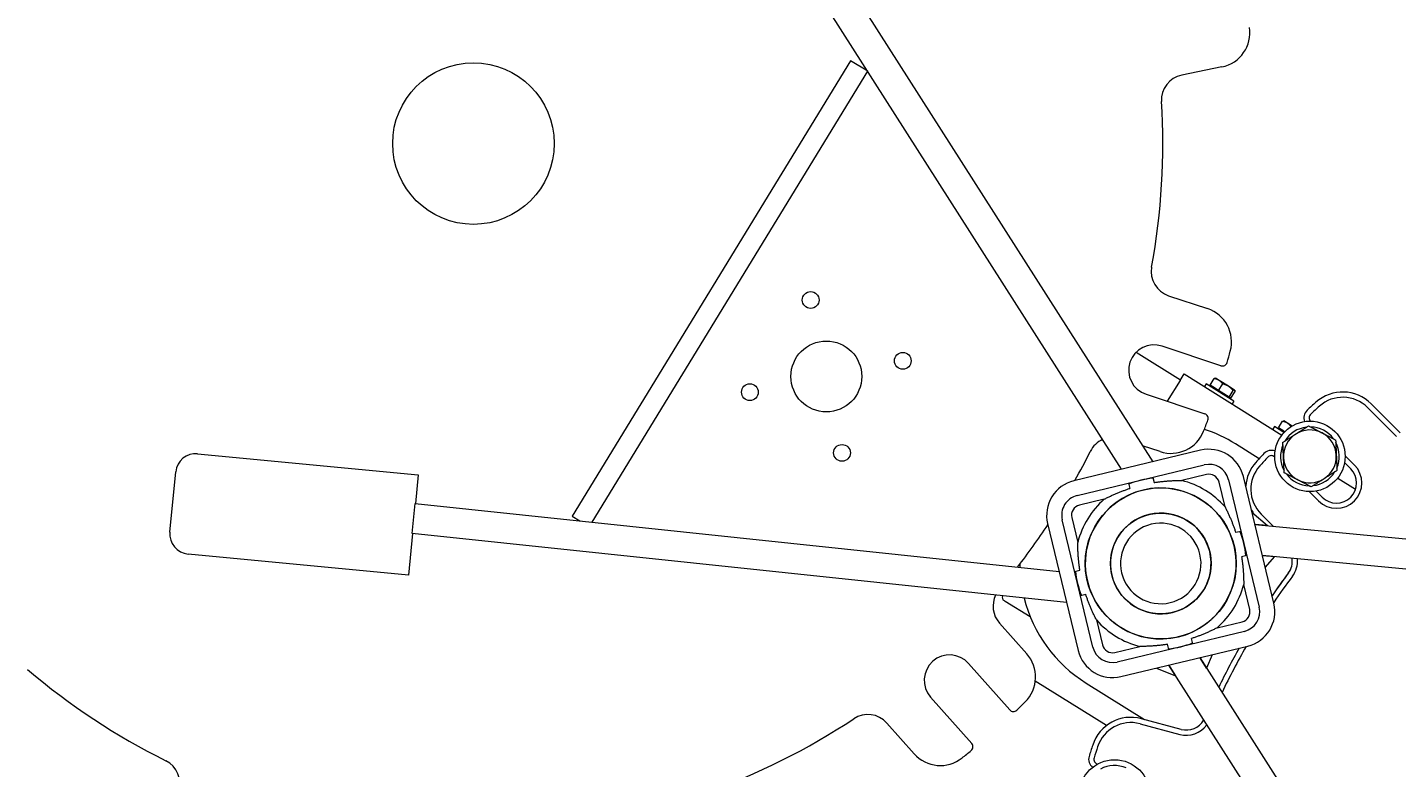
# Model space of a CAD drawing. Header units: inches. Extents: x 17 to 469, y 7 to 301.
# Drawn here: x 46.16 to 80.17, y 236.05 to 254.43 of the extents above; entities that cross this region are included whole.
import ezdxf

# ---------------------------------------------------------------- set-up
doc = ezdxf.new("R2010")
doc.units = ezdxf.units.IN
doc.header["$LTSCALE"] = 14
doc.header["$MEASUREMENT"] = 0
doc.layers.add('Dimension (ANSI)', color=7, linetype='Continuous', lineweight=25)
doc.layers.add('Visible', color=7, linetype='Continuous', lineweight=18)
doc.styles.add('MEMCOR Medium', font='arial.ttf')
doc.dimstyles.new('Default (ANSI)', dxfattribs={"dimscale": 14, "dimtxt": 0.15, "dimasz": 0.098425, "dimexe": 0.125, "dimexo": 0.0625, "dimgap": 0.031496, "dimtad": 0, "dimtih": 1, "dimtoh": 1, "dimdec": 4, "dimrnd": 1e-08, "dimzin": 3, "dimdsep": 46, "dimlunit": 5, "dimtxsty": 'MEMCOR Medium', "dimcen": 0.09, "dimdle": 0.393701, "dimclrd": 256, "dimclre": 256, "dimclrt": 256, "dimadec": 0, "dimazin": 1, "dimtfac": 0.8, "dimtofl": 0, "dimtmove": 0, "dimatfit": 3, "dimfxl": 1, "dimfrac": 1, "dimtolj": 1, "dimtzin": 4, "dimlwd": -1, "dimlwe": -1, "dimarcsym": 0})

# ---------------------------------------------------------------- blocks, each defined once
blk = doc.blocks.new('*D28')
at = {"layer": 'Defpoints', "color": 0, "transparency": 16777216}
for p in [(90.587, 277.658), (74.308, 241.12)]:
    blk.add_point(p, dxfattribs=at)
at = {"layer": 'Dimension (ANSI)', "transparency": 16777216}
for p, q in [((94.781, 287.071), (91.148, 278.917)), ((96.633, 287.071), (94.781, 287.071))]:
    blk.add_line(p, q, dxfattribs=at)
blk.add_solid([(90.938, 279.01), (91.358, 278.823), (90.587, 277.658)], dxfattribs=at)
at = {"layer": 'Dimension (ANSI)', "transparency": 16777216, "char_height": 2.1, "attachment_point": 4, "style": 'MEMCOR Medium'}
for s, insert in [('\\A1; \\fArial|b0|i0;R40 in', (115.157, 288.584)), ('\\A1;[R1016.0 mm]{\\P\\fArial|b0|i0;RADIAL CLEARANCE REQUIRED}', (97.074, 283.726))]:
    blk.add_mtext(s, dxfattribs=dict(at, insert=insert))

msp = doc.modelspace()

# ---------------------------------------------------------------- linework, layer by layer
at = {"layer": 'Visible'}
for p, q in [((65.636363, 256.919324), (74.107861, 243.643746)), ((73.336702, 243.457995), (65.004123, 256.515875)), ((66.605758, 253.598702), (59.691138, 242.296024)), ((60.185514, 242.14602), (67.032215, 253.337676)), ((67.032076, 253.337894), (66.605758, 253.598702)), ((75.828307, 253.447335), (74.829036, 253.242415)), ((74.502746, 247.768207), (75.470599, 247.446037)), ((73.699087, 246.365841), (74.798068, 245.679122)), ((75.802293, 246.028733), (74.340668, 246.515265)), ((74.789734, 245.665785), (74.464898, 245.14594)), ((74.789734, 245.665785), (74.889115, 245.824828)), ((74.889115, 245.824828), (77.315844, 244.308439)), ((75.435249, 245.5779), (75.392855, 245.510056)), ((76.123864, 245.147605), (75.435249, 245.5779)), ((75.534385, 245.545436), (75.636608, 245.709027)), ((75.639921, 245.47949), (75.534385, 245.545436)), ((75.554505, 245.532864), (75.541255, 245.51166)), ((75.670027, 245.717739), (75.665117, 245.71791)), ((75.755444, 245.664364), (75.670027, 245.717739)), ((75.745458, 245.413544), (75.84768, 245.577134)), ((75.990191, 245.517678), (75.755444, 245.664364)), ((76.143076, 245.422145), (75.990191, 245.517678)), ((73.942719, 245.319758), (75.404344, 244.833226)), ((75.745458, 245.413544), (75.639921, 245.47949)), ((75.874669, 245.332804), (75.745458, 245.413544)), ((76.003879, 245.252064), (75.874669, 245.332804)), ((76.003879, 245.252064), (76.106102, 245.415654)), ((76.027553, 245.237271), (76.003879, 245.252064)), ((76.031108, 245.23505), (76.017858, 245.213845)), ((76.051228, 245.222477), (76.027553, 245.237271)), ((76.051228, 245.222477), (76.15345, 245.386068)), ((76.14663, 245.419924), (76.143076, 245.422145)), ((76.14663, 245.419924), (76.148937, 245.415586)), ((76.123864, 245.147605), (76.08147, 245.079761)), ((79.444017, 244.991474), (80.165313, 244.270178)), ((80.257237, 244.362102), (79.535941, 245.083398)), ((77.131345, 244.518061), (77.088951, 244.450217)), ((77.367659, 244.370395), (77.131345, 244.518061)), ((77.230481, 244.485598), (77.332704, 244.649188)), ((77.336018, 244.419651), (77.230481, 244.485598)), ((77.366123, 244.6579), (77.361213, 244.658072)), ((77.45154, 244.604526), (77.366123, 244.6579)), ((77.567378, 244.532143), (77.45154, 244.604526)), ((78.028344, 244.653522), (78.028144, 244.653722)), ((77.250601, 244.473026), (77.237351, 244.451821)), ((77.38518, 244.388931), (77.336018, 244.419651)), ((50.390454, 243.84333), (55.865528, 243.32029)), ((50.390454, 243.84333), (55.865528, 243.32029)), ((75.297341, 243.93026), (72.147431, 243.171531)), ((74.289386, 243.897469), (73.85333, 244.04262)), ((76.751953, 243.720273), (76.162542, 244.088578)), ((72.230386, 242.805788), (75.390018, 243.566858)), ((77.13719, 243.762767), (77.13739, 243.762567)), ((78.873547, 243.624471), (79.0255, 243.472518)), ((79.117424, 243.564442), (78.887093, 243.794773)), ((49.702524, 241.899943), (49.845171, 243.393145)), ((49.702524, 241.899943), (49.845171, 243.393145)), ((55.865528, 243.32029), (55.797636, 242.609614)), ((55.865528, 243.32029), (55.797636, 242.609614)), ((74.10926, 243.258358), (74.140713, 243.127779)), ((75.447391, 243.32867), (74.8306, 243.180102)), ((75.903583, 242.523684), (75.755015, 243.140475)), ((75.993203, 243.197848), (76.754273, 240.038217)), ((77.117675, 240.130894), (76.358946, 243.280803)), ((78.626488, 243.385132), (78.620165, 243.388418)), ((78.701679, 243.239875), (79.146619, 242.961846)), ((73.511144, 243.114288), (73.542596, 242.983709)), ((77.996139, 242.903818), (78.22647, 242.673487)), ((78.318394, 242.765411), (78.166441, 242.917364)), ((55.716745, 241.863987), (55.794544, 242.609941)), ((55.794544, 242.609941), (71.784463, 240.920551)), ((72.90455, 242.716168), (72.287759, 242.5676)), ((59.691138, 242.296024), (59.88432, 242.177842)), ((71.497975, 242.109926), (72.256703, 238.960016)), ((72.622447, 239.042971), (71.861377, 242.202603)), ((72.099564, 242.259976), (72.248133, 241.643184)), ((76.57228, 242.395134), (76.956544, 242.061605)), ((77.098266, 242.048066), (76.799438, 242.346894)), ((55.726309, 241.862978), (55.627782, 240.83162)), ((55.726309, 241.862978), (55.627782, 240.83162)), ((71.970215, 240.149391), (55.716745, 241.863987)), ((76.301703, 241.917091), (76.171124, 241.885638)), ((76.64546, 242.091324), (92.322333, 240.593693)), ((76.956544, 242.061605), (76.64546, 242.091324)), ((55.627782, 240.83162), (50.152709, 241.35466)), ((55.627782, 240.83162), (50.152709, 241.35466)), ((76.445773, 241.318974), (76.315194, 241.287521)), ((92.251009, 239.847092), (76.831212, 241.320164)), ((76.831212, 241.320164), (77.142295, 241.290446)), ((76.904392, 241.016353), (77.142295, 241.290446)), ((70.805252, 241.024008), (70.80899, 241.030118)), ((72.169877, 240.921845), (72.300455, 240.953298)), ((76.516085, 239.980844), (76.367517, 240.597635)), ((70.416358, 240.196697), (70.446613, 240.178189)), ((71.066996, 239.798658), (70.446613, 240.178189)), ((72.313947, 240.323728), (72.444526, 240.355181)), ((70.301853, 239.641981), (70.978954, 238.879047)), ((72.712066, 239.717135), (72.860635, 239.100344)), ((76.385264, 239.435032), (73.225632, 238.673962)), ((75.711099, 239.524651), (76.327891, 239.67322)), ((73.168259, 238.912149), (73.78505, 239.060718)), ((73.318309, 238.31056), (76.468218, 239.069288)), ((74.506389, 238.982462), (74.474936, 239.11304)), ((75.104506, 239.126532), (75.073053, 239.257111)), ((75.278843, 238.7828), (83.611422, 225.72492)), ((75.446947, 238.519366), (75.278843, 238.7828)), ((75.582654, 238.85598), (75.446947, 238.519366)), ((70.557557, 237.485778), (69.535018, 238.63794)), ((74.203873, 238.523868), (74.675788, 238.333614)), ((82.979182, 225.32147), (74.507684, 238.597048)), ((74.507684, 238.597048), (74.675788, 238.333614)), ((72.962752, 237.095854), (71.192543, 238.202004)), ((72.453107, 238.152241), (73.904732, 237.245166)), ((68.592631, 237.801575), (69.615169, 236.649413)), ((68.181709, 236.396504), (67.504608, 237.159438)), ((73.793464, 237.140394), (74.778772, 236.876382)), ((74.812418, 237.001952), (73.82711, 237.265965)), ((72.736431, 236.139883), (72.736157, 236.139956))]:
    msp.add_line(p, q, dxfattribs=at)
for centre, radius in [((74.307825, 241.12041), 40), ((57.238555, 251.544067), 2.005), ((65.614159, 247.660331), 0.2085), ((66.003355, 245.762295), 0.88), ((67.901346, 246.15158), 0.2085), ((64.105318, 245.373099), 0.2085), ((78.012242, 243.77867), 0.875), ((66.392506, 243.864348), 0.2085), ((74.307825, 241.12041), 1.875), ((74.307825, 241.12041), 1.25), ((73.159911, 235.374188), 0.875)]:
    msp.add_circle(centre, radius, dxfattribs=at)
for centre, radius, start, end in [((75.653534, 254.299599), 0.87, 281.5889217, 8.510331), ((74.955595, 252.625258), 0.63, 101.5889217, 183.4921719), ((57.238555, 251.544067), 17.12, 349.6856714, 3.4921719), ((74.70172, 248.365961), 0.63, 169.6856714, 251.5889217), ((75.195825, 246.620568), 0.87, 344.6675123, 71.5889217), ((74.141693, 245.917511), 0.63, 71.5889217, 251.5889217), ((57.238555, 251.544067), 19.49, 343.80795, 344.6675123), ((75.840193, 246.142591), 0.12, 251.5889217, 343.80795), ((78.828834, 244.376291), 1, 45, 131.9214093), ((78.828834, 244.376291), 0.87, 45, 131.9214093), ((75.366444, 244.719368), 0.12, 339.3698933, 71.5889217), ((78.112997, 244.738575), 0.25, 132.7809716, 202.2613125), ((91.269054, 230.521857), 19.62, 131.9214093, 132.7809716), ((78.112997, 244.738575), 0.12, 132.7809716, 225), ((91.269054, 230.521857), 19.49, 131.9214093, 132.7809716), ((57.238555, 251.544067), 19.49, 338.510331, 339.3698933), ((78.012242, 243.77867), 0.7295, 96.6021669, 148.4838842), ((78.012242, 243.77867), 0.7295, 36.6021669, 88.4838842), ((73.122558, 243.621886), 0.63, 114.1130572, 153.4921719), ((74.56416, 244.722938), 0.87, 251.5889217, 338.510331), ((74.307825, 241.12041), 3.5, 58, 71.9709573), ((78.012242, 243.77867), 0.656, 122.5430255, 182.5430255), ((78.012242, 243.77867), 0.656, 62.5430255, 122.5430255), ((78.012242, 243.77867), 0.656, 2.5430255, 62.5430255), ((50.342905, 243.345596), 0.5, 84.5430255, 174.5430255), ((50.342905, 243.345596), 0.5, 84.5430255, 174.5430255), ((57.238555, 251.544067), 17.12, 330.7476304, 333.4921719), ((75.503415, 243.074729), 0.88, 13.5430255, 103.5430255), ((91.269054, 230.521857), 19.62, 137.2190284, 138.0785907), ((77.052337, 243.677915), 0.25, 67.7386875, 137.2190284), ((78.012242, 243.77867), 0.7295, 156.6021669, 208.4838842), ((78.012242, 243.77867), 0.656, 302.5430255, 2.5430255), ((78.012242, 243.77867), 0.7295, 336.6021669, 28.4838842), ((75.507106, 243.080761), 0.5, 13.5430255, 103.5430255), ((77.414621, 242.962077), 1, 138.0785907, 175.6595059), ((77.414621, 242.962077), 0.87, 138.0785907, 225), ((91.269054, 230.521857), 19.49, 137.2190284, 138.0785907), ((77.052337, 243.677915), 0.12, 45, 137.2190284), ((78.012242, 243.77867), 0.656, 182.5430255, 242.5430255), ((78.671947, 243.118965), 0.63, 225, 45), ((78.671947, 243.118965), 0.5, 225, 45), ((72.353506, 242.316), 0.88, 103.5430255, 193.5430255), ((74.307825, 241.12041), 2.125, 95.219732, 111.866319), ((74.307825, 241.12041), 2.125, 41.3276767, 75.7583743), ((75.507106, 243.080761), 0.255, 13.5430255, 103.5430255), ((78.012242, 243.77867), 0.7295, 216.6021669, 268.4838842), ((78.012242, 243.77867), 0.656, 242.5430255, 302.5430255), ((78.012242, 243.77867), 0.7295, 276.6021669, 327.3529514), ((78.012242, 243.77867), 0.7295, 327.3529514, 328.4838842), ((72.347474, 242.31969), 0.5, 103.5430255, 193.5430255), ((74.307825, 241.12041), 1.875, 13.5430255, 193.5430255), ((72.347474, 242.31969), 0.255, 103.5430255, 193.5430255), ((74.307825, 241.12041), 2.125, 131.3276767, 165.7583743), ((74.307825, 241.12041), 1.25, 13.5430255, 193.5430255), ((74.307825, 241.12041), 1, 13.5430255, 193.5430255), ((77.414621, 242.962077), 1, 211.4265451, 217.6525531), ((50.200258, 241.852394), 0.5, 174.5430255, 264.5430255), ((50.200258, 241.852394), 0.5, 174.5430255, 264.5430255), ((57.238555, 251.544067), 17.12, 322.1101356, 326.4418441), ((74.307825, 241.12041), 2.125, 5.219732, 21.866319), ((74.307825, 241.12041), 1.875, 193.5430255, 13.5430255), ((74.307825, 241.12041), 3.5, 180.24779, 181.5850889), ((74.307825, 241.12041), 1.25, 193.5430255, 13.5430255), ((74.307825, 241.12041), 1, 193.5430255, 13.5430255), ((77.075256, 241.180122), 0.5, 323.0967498, 7.9813758), ((77.075256, 241.180122), 0.63, 323.0967498, 5.1717218), ((74.307825, 241.12041), 2.125, 185.219732, 201.866319), ((91.269054, 230.521857), 17.250212, 143.0490654, 145.3869877), ((91.269054, 230.521857), 17.25, 143.0967498, 145.3876186), ((91.269054, 230.521857), 17.12, 143.0967498, 145.7784252), ((74.307825, 241.12041), 2.125, 311.3276767, 345.7583743), ((70.773046, 240.060164), 0.63, 154.088745, 221.5889217), ((70.468544, 240.282001), 0.1, 159.1091013, 238.5430255), ((74.307825, 241.12041), 3.5, 194.2191255, 238), ((76.262144, 239.924819), 0.88, 283.5430255, 13.5430255), ((76.268176, 239.921129), 0.255, 283.5430255, 13.5430255), ((76.268176, 239.921129), 0.5, 283.5430255, 13.5430255), ((74.307825, 241.12041), 2.125, 221.3276767, 255.7583743), ((73.108544, 239.160059), 0.5, 193.5430255, 283.5430255), ((73.108544, 239.160059), 0.255, 193.5430255, 283.5430255), ((74.307825, 241.12041), 2.125, 275.219732, 291.866319), ((91.269054, 230.521857), 17.12, 150.0839519, 154.3991034), ((69.063824, 238.219758), 0.63, 41.5889217, 221.5889217), ((70.328258, 238.301557), 0.87, 314.6675123, 41.5889217), ((73.112234, 239.166091), 0.88, 193.5430255, 283.5430255), ((91.269054, 230.521857), 17.250212, 150.4924101, 154.1307491), ((91.269054, 230.521857), 17.25, 150.4917519, 154.1311824), ((57.238555, 251.544067), 17.12, 229.6856714, 243.4921719), ((57.238555, 251.544067), 19.49, 313.80795, 314.6675123), ((67.033414, 236.741256), 0.63, 41.5889217, 123.4921719), ((70.647308, 237.565432), 0.12, 221.5889217, 313.80795), ((57.238555, 251.544067), 17.12, 289.6856714, 303.4921719), ((73.568291, 236.300039), 1, 75, 161.9214093), ((73.568291, 236.300039), 0.87, 75, 161.9214093), ((74.941828, 237.484915), 0.63, 255, 324.1778936), ((74.941828, 237.484915), 0.5, 255, 330.2241148), ((68.832405, 236.973994), 0.87, 221.5889217, 308.510331), ((57.238555, 251.544067), 19.49, 308.510331, 309.3698933), ((69.525418, 236.56976), 0.12, 309.3698933, 41.5889217), ((72.767216, 236.255867), 0.25, 162.7809716, 232.2613125), ((91.269054, 230.521857), 19.62, 161.9214093, 162.7809716), ((91.269054, 230.521857), 19.49, 161.9214093, 162.7809716), ((49.316373, 235.660065), 0.63, 341.5889217, 63.4921719), ((72.767216, 236.255867), 0.12, 162.7809716, 255), ((73.159911, 235.374188), 0.7295, 66.6021669, 118.4838842)]:
    msp.add_arc(centre, radius, start, end, dxfattribs=at)
for points, weights in [([(75.636608, 245.709027), (75.654606, 245.718277), (75.665117, 245.71791)], [1, 1.02598369096, 1.01639078455]), ([(75.755444, 245.664364), (75.706464, 245.69497), (75.636608, 245.709027)], [1, 1.0379548493, 1]), ([(75.84768, 245.577134), (75.804423, 245.633759), (75.755444, 245.664364)], [1, 1.0379548493, 1]), ([(75.990191, 245.517678), (75.930224, 245.55515), (75.84768, 245.577134)], [1, 1.0379548493, 1]), ([(76.106102, 245.415654), (76.050158, 245.480207), (75.990191, 245.517678)], [1, 1.0379548493, 1]), ([(76.143076, 245.422145), (76.132089, 245.429011), (76.106102, 245.415654)], [1, 1.0379548493, 1]), ([(76.15345, 245.386068), (76.154063, 245.415279), (76.143076, 245.422145)], [1, 1.0379548493, 1]), ([(77.332704, 244.649188), (77.350702, 244.658439), (77.361213, 244.658072)], [1, 1.02598369096, 1.01639078455]), ([(77.45154, 244.604526), (77.40256, 244.635132), (77.332704, 244.649188)], [1, 1.0379548493, 1]), ([(77.543568, 244.517568), (77.50041, 244.573989), (77.45154, 244.604526)], [1.00017584216, 1.03786672361, 1]), ([(77.659358, 244.33167), (77.807534, 244.426225), (77.978632, 244.535408)], [1, 1.0379548493, 1]), ([(77.978632, 244.535408), (78.158737, 244.441823), (78.314712, 244.360776)], [1, 1.0379548493, 1]), ([(77.340083, 244.127932), (77.511182, 244.237115), (77.659358, 244.33167)], [1, 1.0379548493, 1]), ([(78.314712, 244.360776), (78.470687, 244.27973), (78.650791, 244.186145)], [1, 1.0379548493, 1]), ([(78.650791, 244.186145), (78.659796, 243.983378), (78.667596, 243.807776)], [1, 1.0379548493, 1]), ([(77.356888, 243.749564), (77.349089, 243.925165), (77.340083, 244.127932)], [1, 1.0379548493, 1]), ([(78.667596, 243.807776), (78.675395, 243.632175), (78.6844, 243.429408)], [1, 1.0379548493, 1]), ([(77.373692, 243.371195), (77.364687, 243.573962), (77.356888, 243.749564)], [1, 1.0379548493, 1]), ([(77.709771, 243.196564), (77.553797, 243.27761), (77.373692, 243.371195)], [1, 1.0379548493, 1]), ([(78.045851, 243.021932), (77.865746, 243.115517), (77.709771, 243.196564)], [1, 1.0379548493, 1]), ([(78.365125, 243.22567), (78.21695, 243.131115), (78.045851, 243.021932)], [1, 1.0379548493, 1]), ([(78.6844, 243.429408), (78.513301, 243.320225), (78.365125, 243.22567)], [1, 1.0379548493, 1])]:
    msp.add_rational_spline(points, weights, degree=2, dxfattribs=at)
for points in [[(74.140713, 243.127779), (74.478838, 243.182246), (74.8306, 243.180102)], [(72.90455, 242.716168), (73.216755, 242.878245), (73.542596, 242.983709)], [(75.903583, 242.523684), (76.06566, 242.211479), (76.171124, 241.885638)], [(72.300455, 240.953298), (72.245988, 241.291423), (72.248133, 241.643184)], [(76.315194, 241.287521), (76.369661, 240.949396), (76.367517, 240.597635)], [(72.712066, 239.717135), (72.54999, 240.02934), (72.444526, 240.355181)], [(75.711099, 239.524651), (75.398894, 239.362575), (75.073053, 239.257111)], [(74.474936, 239.11304), (74.136811, 239.058573), (73.78505, 239.060718)]]:
    msp.add_open_spline(points, degree=2, dxfattribs=at)

# ---------------------------------------------------------------- dimensions: what is measured, and where the dimension line sits
at = {"layer": 'Dimension (ANSI)'}
dim = msp.add_radius_dim(center=(74.307825, 241.12041), mpoint=(90.587013, 277.657898), text=' \\fArial|b0|i0;<> in\\X[R1016.0 mm]{\\P\\fArial|b0|i0;RADIAL CLEARANCE REQUIRED}', dimstyle='Default (ANSI)', override={"dimgap": 0.031496, "dimdec": 4, "dimlfac": 1, "dimpost": '', "dimcen": 0, "dimtol": 0, "dimlim": 0, "dimtp": 0, "dimtm": 0, "dimtdec": 2}, dxfattribs=at)
dim.commit()
dim.dimension.update_dxf_attribs({"geometry": '*D28', "text_midpoint": (119.703422, 287.071084), "dimtype": 164})

doc.saveas('drawing.dxf')
